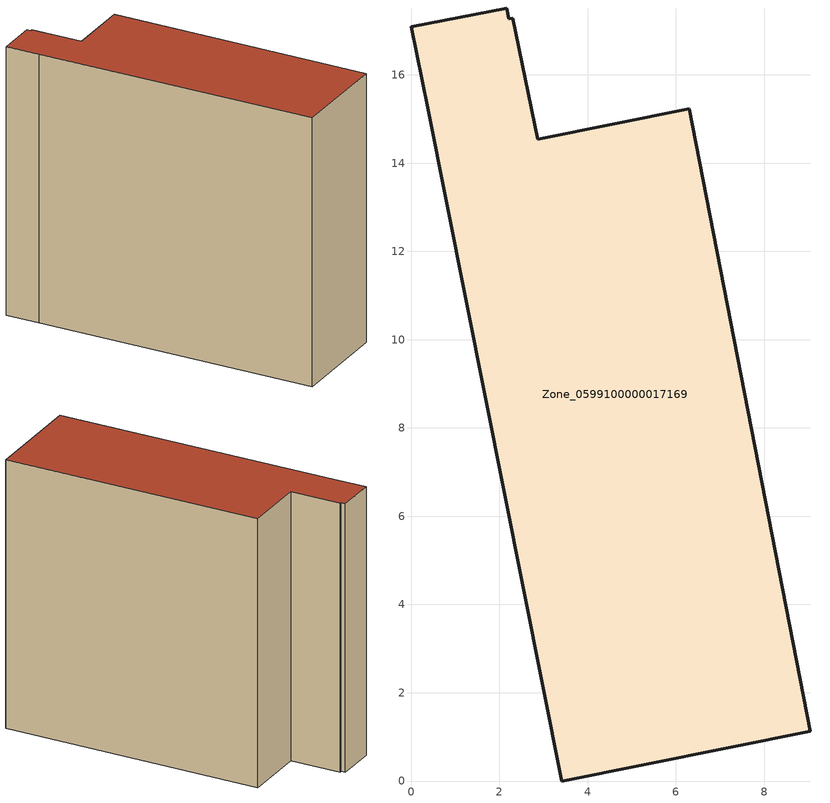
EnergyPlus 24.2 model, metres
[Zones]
Zone_0599100000017169
 floor ground (C_G): 2.3,17.29 2.87,14.54 6.3,15.23 9.05,1.13 3.41,0 0.38,15.26 0,17.09 2.17,17.52 2.22,17.28 z0
 wall outside (C_F): 3.41,0 9.05,1.13 6.3,15.23 2.87,14.54 2.3,17.29 2.22,17.28 2.17,17.52 0,17.09 0.38,15.26 3.41,0 z0:15.01
 roof outside (C_R): 2.87,14.54 2.3,17.29 2.22,17.28 2.17,17.52 0,17.09 0.38,15.26 3.41,0 9.05,1.13 6.3,15.23 z15.01
[BUILDING]
Pand.0599100000017169: North Axis=0; Terrain=City; Loads Convergence Tolerance Value=0.04; Temperature Convergence Tolerance Value=0.4; Solar Distribution=FullExterior; Maximum Number of Warmup Days=25; Minimum Number of Warmup Days=1
[Site:Location]
Rotterdam.The.Hague.AP_ZH_NLD Design_Conditions: Latitude=51.96; Longitude=4.45; Time Zone=1; Elevation=-4.5
[SITE:GROUNDTEMPERATURE:BUILDINGSURFACE]
18, 18, 18, 18, 18, 18, 18, 18, 18, 18, 18, 18
[MATERIAL] Thermal Absorptance=0.9; Solar Absorptance=0.7; Visible Absorptance=0.7
Name | Roughness | Thickness | Conductivity | Density | Specific Heat
G.TI.1946 | MediumSmooth | 0.15 | 1 | 540 | 1210
F.TI.1946 | Rough | 0.3 | 0.857143 | 1920 | 840
R.TI.1946 | MediumRough | 0.2 | 0.1 | 1500 | 1000
[CONSTRUCTION]
C_G: G.TI.1946
C_F: F.TI.1946
C_R: R.TI.1946
[ZONE]
Zone_0599100000017169: Type=1; Multiplier=1; Ceiling Height=Autocalculate; Volume=Autocalculate; Floor Area=autocalculate; Part of Total Floor Area=Yes
[ZONEINFILTRATION:DESIGNFLOWRATE]
Infil_Zone_0599100000017169: Zone or ZoneList or Space or SpaceList=Zone_0599100000017169; Schedule=AlwaysOn; Design Flow Rate Calculation Method=Flow/Area; Flow Rate per Floor Area=0.003; Constant Term Coefficient=1; Temperature Term Coefficient=0; Velocity Term Coefficient=0; Velocity Squared Term Coefficient=0
[HVACTEMPLATE:ZONE:IDEALLOADSAIRSYSTEM]
Zone_0599100000017169: Maximum Heating Supply Air Temperature=50; Minimum Cooling Supply Air Temperature=13; Maximum Heating Supply Air Humidity Ratio=0.0156; Minimum Cooling Supply Air Humidity Ratio=0.0077; Heating Limit=NoLimit; Cooling Limit=NoLimit; Dehumidification Control Type=ConstantSensibleHeatRatio; Cooling Sensible Heat Ratio=0.7; Dehumidification Setpoint=60; Humidification Control Type=None; Humidification Setpoint=30; Outdoor Air Method=None; Outdoor Air Flow Rate per Person=0.00944; Outdoor Air Flow Rate per Zone Floor Area=0; Outdoor Air Flow Rate per Zone=0; Demand Controlled Ventilation Type=None; Outdoor Air Economizer Type=NoEconomizer; Heat Recovery Type=None; Sensible Heat Recovery Effectiveness=0.7; Latent Heat Recovery Effectiveness=0.65
[ZONECONTROL:THERMOSTAT]
ThermostatControl_Zone_0599100000017169: Zone or ZoneList=Zone_0599100000017169; Control Type Schedule=DualSetpointControlType; Control 1=Thermostat_Zone_0599100000017169; Temperature Difference Between Cutout And Setpoint=0
[THERMOSTATSETPOINT:DUALSETPOINT]
Thermostat_Zone_0599100000017169: Heating Setpoint Temperature Schedule=HeatingSetpoint_Zone_0599100000017169; Cooling Setpoint Temperature Schedule=CoolingSetpoint_Zone_0599100000017169
[SCHEDULE:COMPACT]
HeatingSetpoint_Zone_0599100000017169: Through: 12/31, For: AllDays, Until: 24:00, 21
CoolingSetpoint_Zone_0599100000017169: Through: 12/31, For: AllDays, Until: 24:00, 24
DualSetpointControlType: Through: 12/31, For: AllDays, Until: 24:00, 4
AlwaysOn: Through: 12/31, For: AllDays, Until: 24:00, 1
